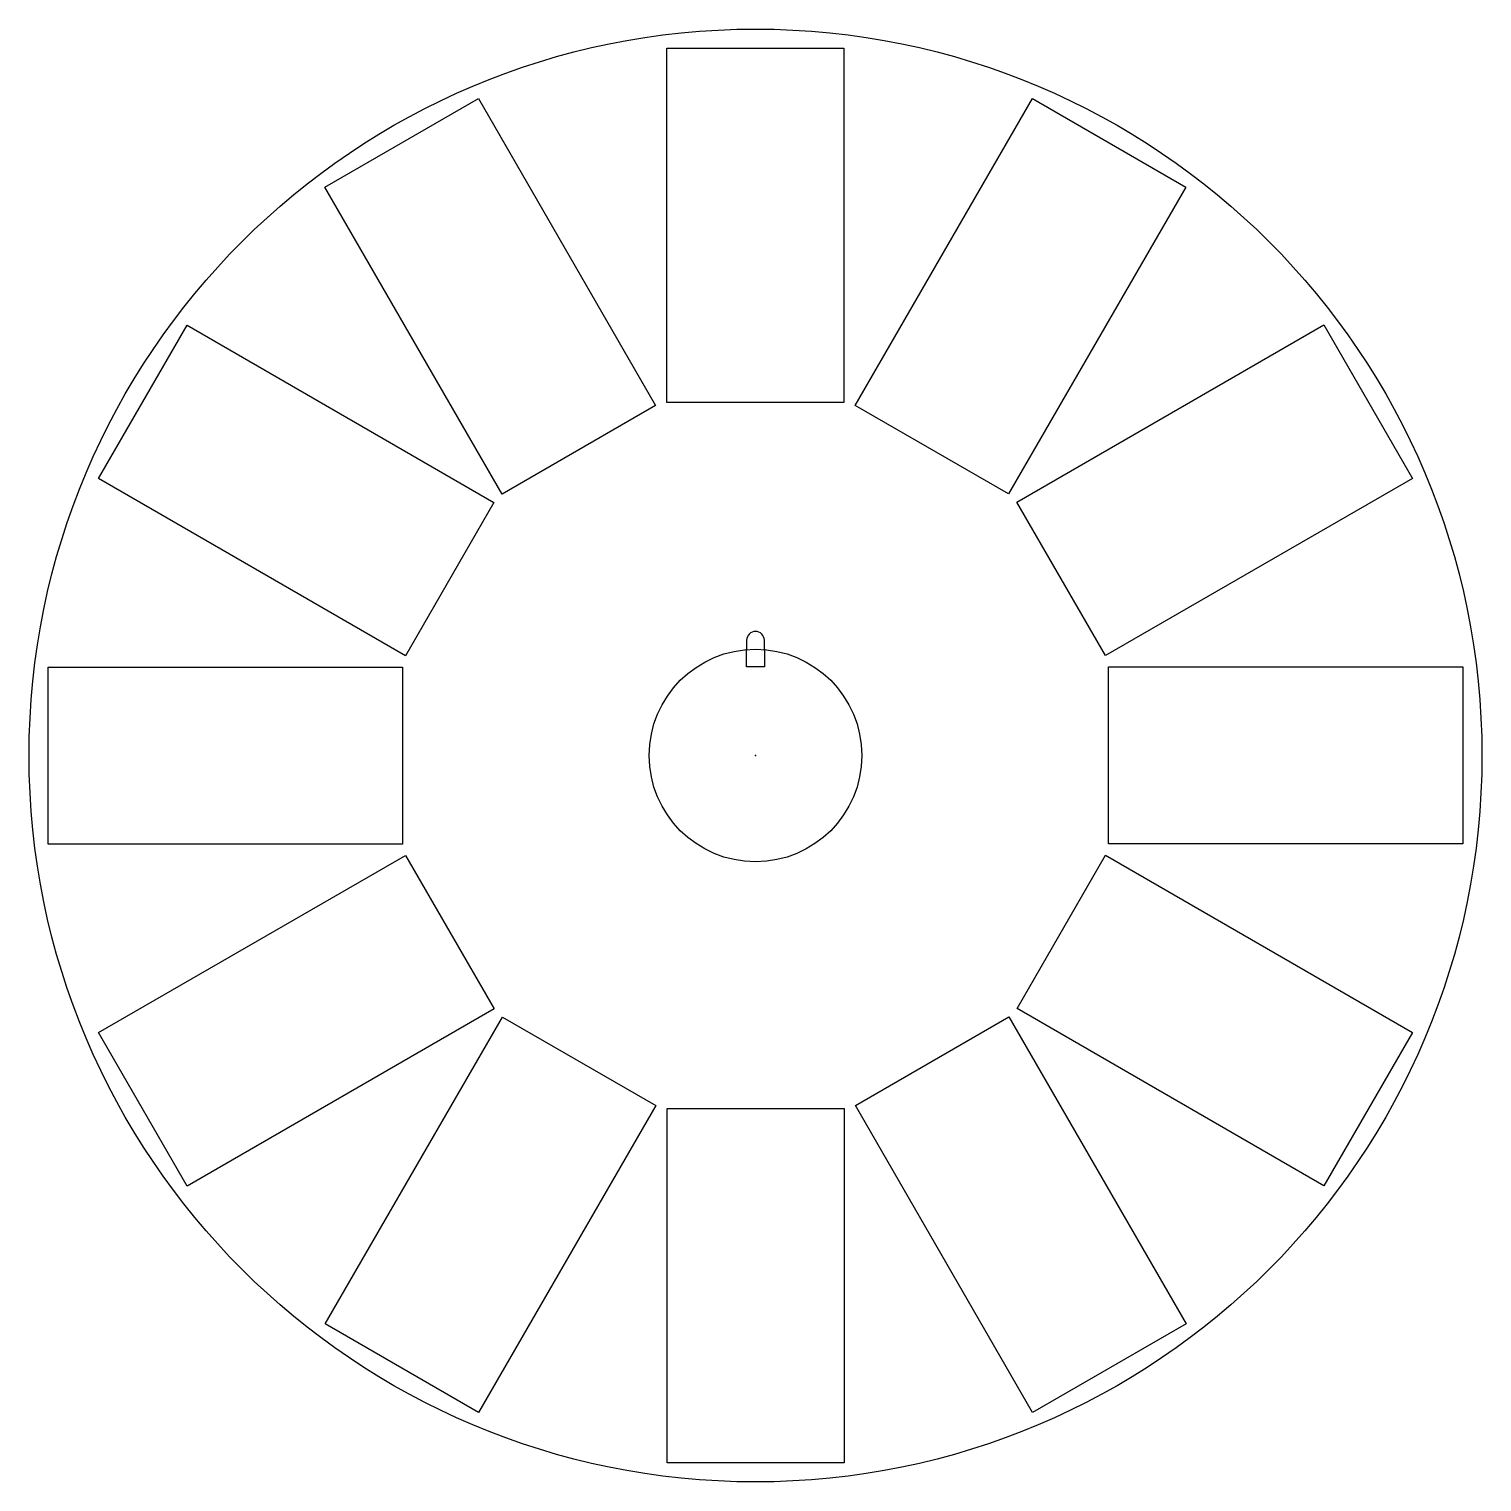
# Model space of a CAD drawing. Header units: centimetres. Extents: x -4.1 to 4.1, y -4.1 to 4.1.
import ezdxf

# ---------------------------------------------------------------- set-up
doc = ezdxf.new("R2010")
doc.units = ezdxf.units.CM
doc.header["$MEASUREMENT"] = 0
doc.layers.add('magnetPlate v1_Sketch1', color=7, linetype='Continuous')
doc.layers.add('magnetPlate v1_Sketch3', color=7, linetype='Continuous')

msp = doc.modelspace()

# ---------------------------------------------------------------- linework, layer by layer
at = {"layer": 'magnetPlate v1_Sketch1'}
for p, q in [((-0.5009, 3.9927), (0.4991, 3.9927)), ((-0.5009, 1.9927), (-0.5009, 3.9927)), ((0.4991, 3.9927), (0.4991, 1.9927)), ((-2.4301, 3.2073), (-1.5641, 3.7073)), ((-1.5641, 3.7073), (-0.5641, 1.9753)), ((0.5625, 1.9762), (1.5625, 3.7082)), ((1.5625, 3.7082), (2.4286, 3.2082)), ((-1.4301, 1.4753), (-2.4301, 3.2073)), ((2.4286, 3.2082), (1.4286, 1.4762)), ((-3.7082, 1.5625), (-3.2082, 2.4286)), ((-3.2082, 2.4286), (-1.4762, 1.4286)), ((1.4753, 1.4301), (3.2073, 2.4301)), ((3.2073, 2.4301), (3.7073, 1.5641)), ((-0.5641, 1.9753), (-1.4301, 1.4753)), ((0.4991, 1.9927), (-0.5009, 1.9927)), ((1.4286, 1.4762), (0.5625, 1.9762)), ((-1.9762, 0.5625), (-3.7082, 1.5625)), ((3.7073, 1.5641), (1.9753, 0.5641)), ((-1.4762, 1.4286), (-1.9762, 0.5625)), ((1.9753, 0.5641), (1.4753, 1.4301)), ((-3.9927, -0.5009), (-3.9927, 0.4991)), ((-3.9927, 0.4991), (-1.9927, 0.4991)), ((-1.9927, 0.4991), (-1.9927, -0.5009)), ((1.9927, -0.4991), (1.9927, 0.5009)), ((1.9927, 0.5009), (3.9927, 0.5009)), ((3.9927, 0.5009), (3.9927, -0.4991)), ((-1.9927, -0.5009), (-3.9927, -0.5009)), ((-3.7073, -1.5641), (-1.9753, -0.5641)), ((-1.9753, -0.5641), (-1.4753, -1.4301)), ((1.4762, -1.4286), (1.9762, -0.5625)), ((1.9762, -0.5625), (3.7082, -1.5625)), ((3.9927, -0.4991), (1.9927, -0.4991)), ((-1.4753, -1.4301), (-3.2073, -2.4301)), ((0.5641, -1.9753), (1.4301, -1.4753)), ((1.4301, -1.4753), (2.4301, -3.2073)), ((3.2082, -2.4286), (1.4762, -1.4286)), ((-2.4286, -3.2082), (-1.4286, -1.4762)), ((-1.4286, -1.4762), (-0.5625, -1.9762)), ((-3.2073, -2.4301), (-3.7073, -1.5641)), ((3.7082, -1.5625), (3.2082, -2.4286)), ((-0.5625, -1.9762), (-1.5625, -3.7082)), ((-0.4991, -3.9927), (-0.4991, -1.9927)), ((-0.4991, -1.9927), (0.5009, -1.9927)), ((0.5009, -1.9927), (0.5009, -3.9927)), ((1.5641, -3.7073), (0.5641, -1.9753)), ((-1.5625, -3.7082), (-2.4286, -3.2082)), ((2.4301, -3.2073), (1.5641, -3.7073)), ((0.5009, -3.9927), (-0.4991, -3.9927))]:
    msp.add_line(p, q, dxfattribs=at)
for radius in [4.1, 0.6]:
    msp.add_circle((0, 0), radius, dxfattribs=at)
msp.add_point((0, 0), dxfattribs=at)
at = {"layer": 'magnetPlate v1_Sketch3'}
for p, q in [((-0.05, 0.65), (-0.05, 0.6)), ((-0.05, 0.5), (-0.05, 0.6)), ((0.05, 0.6), (0.05, 0.65)), ((0.05, 0.6), (0.05, 0.5)), ((0.05, 0.5), (-0.05, 0.5))]:
    msp.add_line(p, q, dxfattribs=at)
msp.add_arc((0, 0.65), 0.05, 0, 180, dxfattribs=at)
msp.add_point((0, 0), dxfattribs=at)

doc.saveas('drawing.dxf')
